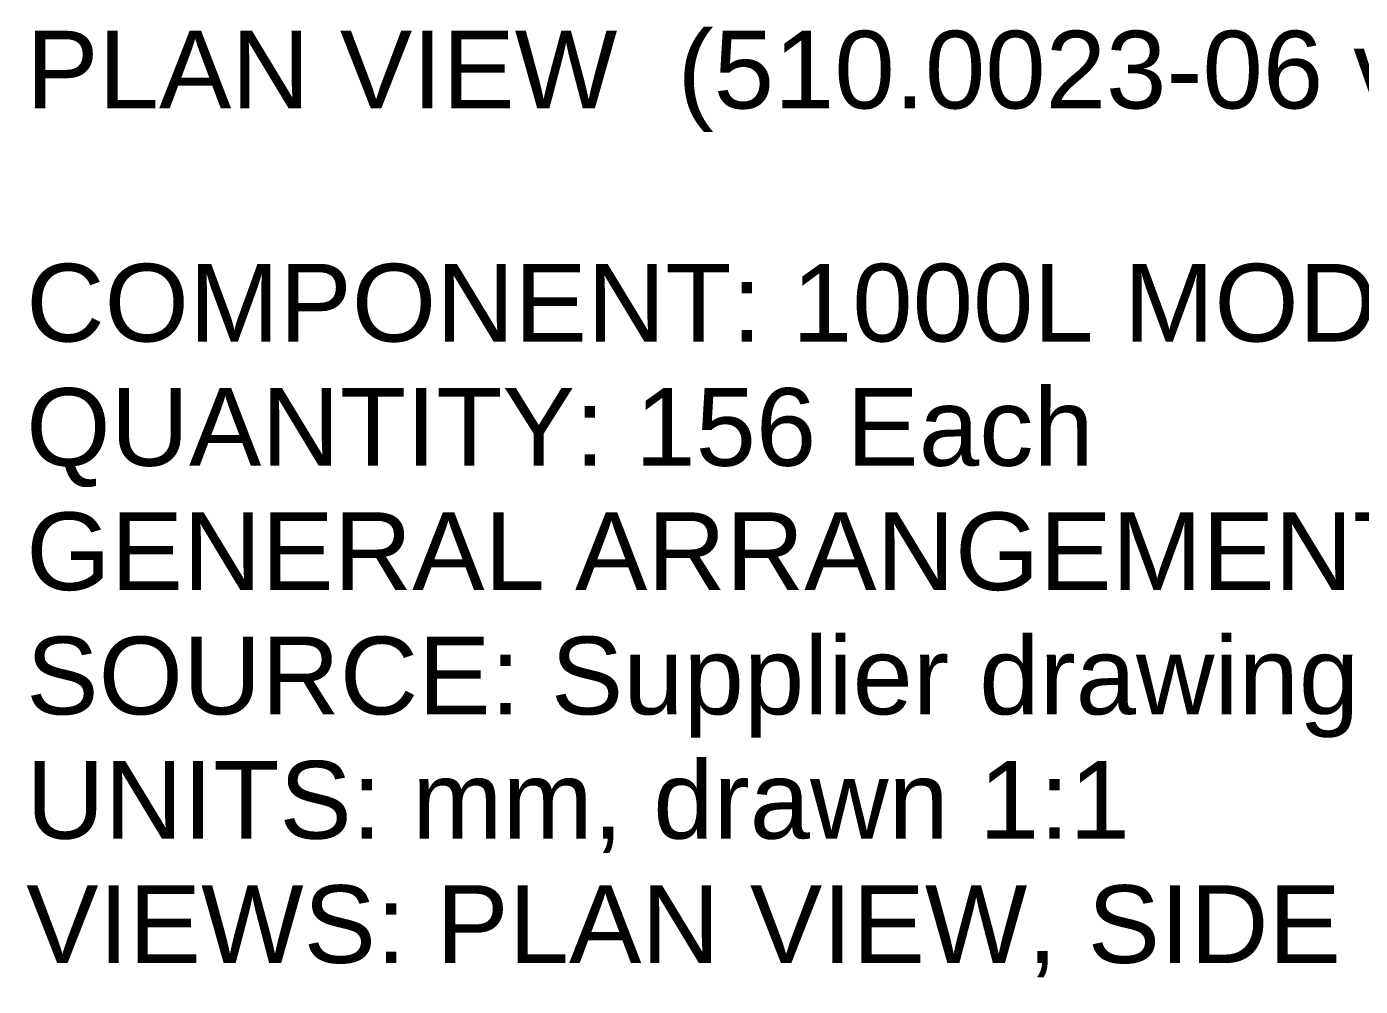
# Model space of a CAD drawing. Header units: millimetres. Extents: x 0 to 2941, y -405 to 1422.
# Drawn here: x 0 to 515, y -405 to -34 of the extents above; entities that cross this region are included whole.
import ezdxf

# ---------------------------------------------------------------- set-up
doc = ezdxf.new("R2010")
doc.units = ezdxf.units.MM
doc.layers.add('TITLE', color=7, linetype='Continuous')
doc.styles.add('ARIAL', font='arial.ttf')

msp = doc.modelspace()

# ---------------------------------------------------------------- texts
at = {"layer": 'TITLE', "style": 'ARIAL'}
for s, p in [('PLAN VIEW  (510.0023-06 view, drawn 1:1 mm)', (0, -66)), ('COMPONENT: 1000L MODULE - HALF CUBE', (0, -156)), ('QUANTITY: 156 Each', (0, -204)), ('GENERAL ARRANGEMENT: ATLAN CUBE 1000L MODULE (DOUBLE STACK)', (0, -252)), ('SOURCE: Supplier drawing 510.0023-06 ECOCUBE 1000 MODULE (rev 06)', (0, -300)), ('UNITS: mm, drawn 1:1', (0, -348)), ('VIEWS: PLAN VIEW, SIDE VIEW, SECTION C-C, SECTION A-A (1:2), SECTION B-B (1:2)', (0, -396))]:
    msp.add_text(s, height=30, dxfattribs=at).set_placement(p)

doc.saveas('drawing.dxf')
